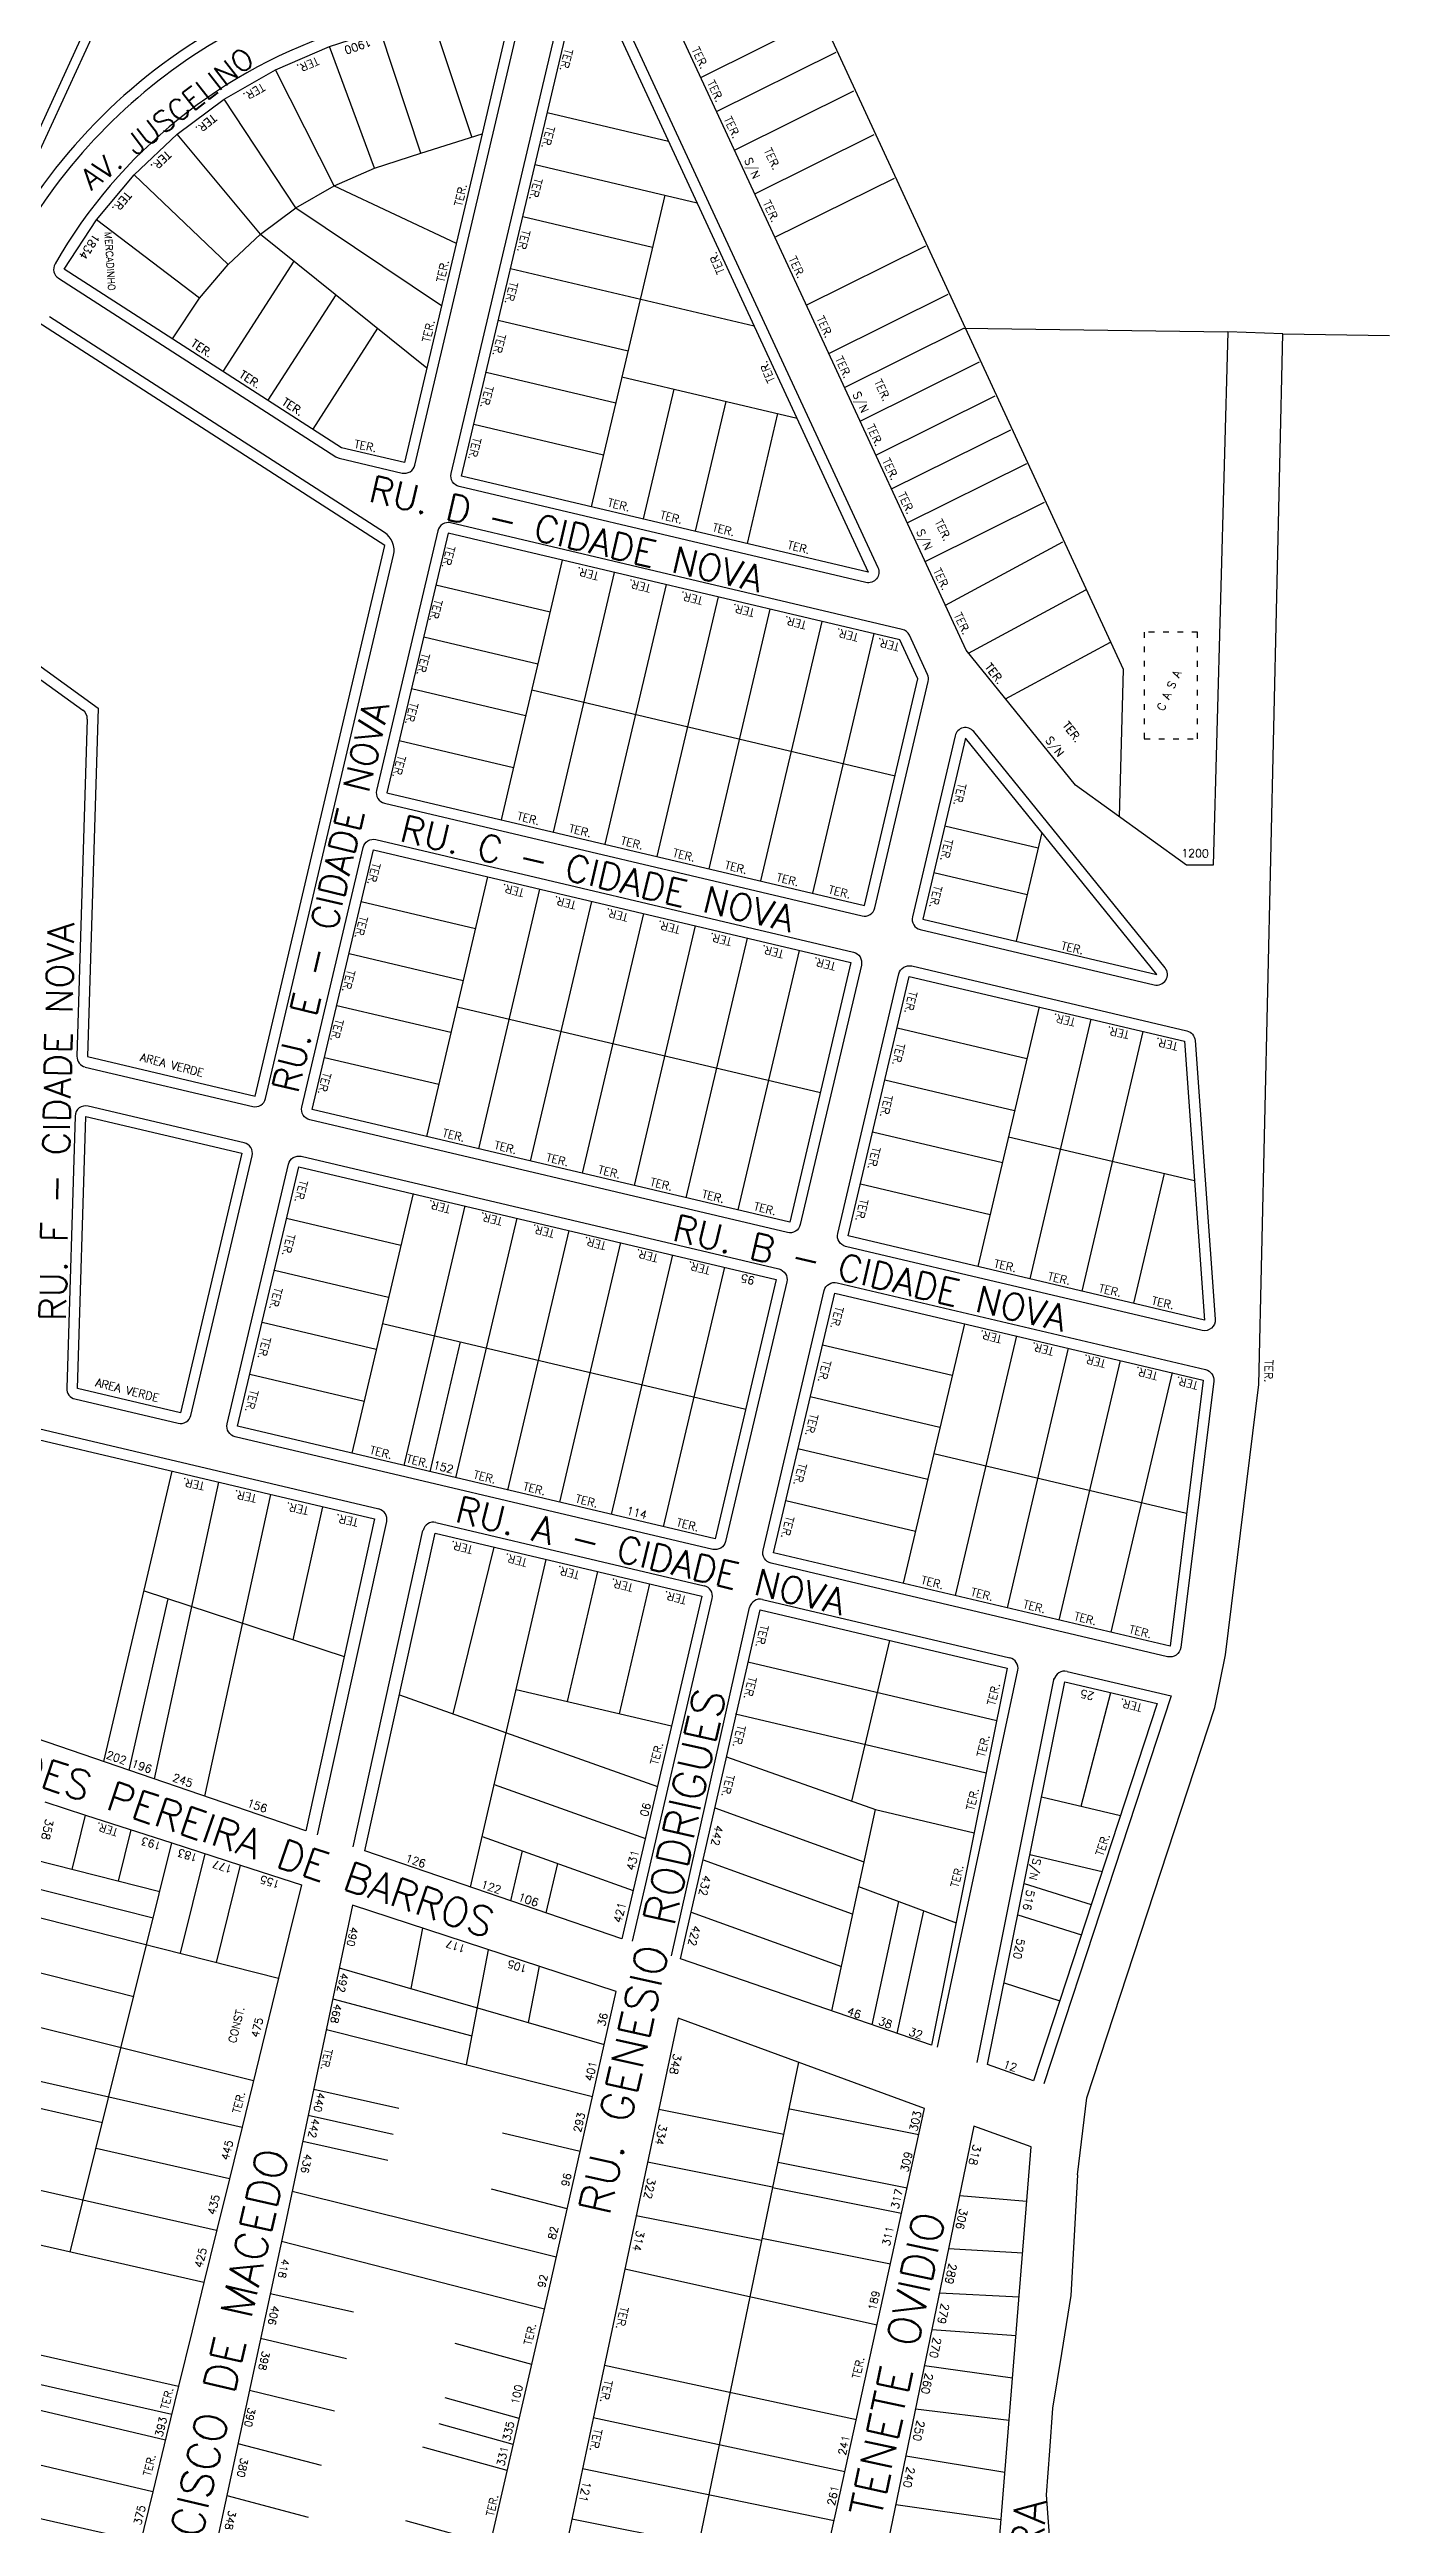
# Model space of a CAD drawing. Extents: x 714896 to 749292, y 8417558 to 8447149.
# Drawn here: x 739309.8 to 739561.1, y 8428824 to 8429287.9 of the extents above; entities that cross this region are included whole.
import ezdxf

# ---------------------------------------------------------------- set-up
doc = ezdxf.new("R2010")
doc.units = 0
doc.header["$MEASUREMENT"] = 0
doc.linetypes.add('ACAD_ISO03W100', pattern=[30, 12, -18])
for name, color, linetype in [('LOTE', 7, 'CONTINUOUS'), ('NUM-PORTA', 7, 'CONTINUOUS'), ('QUADRA', 6, 'CONTINUOUS'), ('REFERENCIA', 7, 'CONTINUOUS'), ('TEXTO', 7, 'CONTINUOUS'), ('TEXTODERUA', 3, 'CONTINUOUS')]:
    doc.layers.add(name, color=color, linetype=linetype)
doc.styles.add('ROMANS', font='ROMANS.SHX', dxfattribs={"height": 1.5})

msp = doc.modelspace()

# ---------------------------------------------------------------- linework, layer by layer
at = {"layer": 'LOTE', "color": 7}
for p, q in [((739389.01, 8429271.5, 513.94), (739381.34, 8429294.55, 513.94)), ((739370.77, 8429265.65, 513.94), (739362.31, 8429288.46, 513.94)), ((739379.47, 8429268.49, 513.94), (739371.8, 8429291.54, 513.94)), ((739363.18, 8429262.33, 513.94), (739352.17, 8429284.11, 513.94)), ((739356.02, 8429258.19, 513.94), (739342.6, 8429278.6, 513.94)), ((739403.15, 8429276.06, 513.94), (739425.92, 8429270.7, 513.94)), ((739349.38, 8429253.25, 513.94), (739333.74, 8429272, 513.94)), ((739343.33, 8429247.6, 513.94), (739325.71, 8429264.41, 513.94)), ((739400.86, 8429266.33, 513.94), (739431.27, 8429259.16, 513.94)), ((739363.18, 8429262.33, 513.94), (739386.08, 8429251.59, 513.94)), ((739425.19, 8429260.59, 513.94), (739411.42, 8429202.2, 513.94)), ((739337.96, 8429241.3, 513.94), (739318.64, 8429255.94, 513.94)), ((739356.02, 8429258.19, 513.94), (739383.33, 8429239.91, 513.94)), ((739398.56, 8429256.6, 513.94), (739422.9, 8429250.86, 513.94)), ((739349.38, 8429253.25, 513.94), (739380.57, 8429228.23, 513.94)), ((739355.65, 8429248.22, 513.94), (739342.35, 8429227.55, 513.94)), ((739396.27, 8429246.86, 513.94), (739441.96, 8429236.09, 513.94)), ((739363.49, 8429241.93, 513.94), (739350.76, 8429222.14, 513.94)), ((739393.97, 8429237.13, 513.94), (739418.31, 8429231.39, 513.94)), ((739371.34, 8429235.64, 513.94), (739359.17, 8429216.73, 513.94)), ((739391.68, 8429227.4, 513.94), (739416.01, 8429221.66, 513.94)), ((739417.16, 8429226.53, 513.94), (739449.99, 8429218.79, 513.94)), ((739426.89, 8429224.23, 513.94), (739421.15, 8429199.9, 513.94)), ((739436.62, 8429221.94, 513.94), (739430.89, 8429197.61, 513.94)), ((739446.36, 8429219.64, 513.94), (739440.62, 8429195.31, 513.94)), ((739389.38, 8429217.67, 513.94), (739413.72, 8429211.93, 513.94)), ((739405.98, 8429192.18, 513.94), (739394.5, 8429143.51, 513.94)), ((739415.71, 8429189.88, 513.94), (739404.24, 8429141.22, 513.94)), ((739403.68, 8429182.44, 513.94), (739382.27, 8429187.49, 513.94)), ((739425.44, 8429187.59, 513.94), (739413.97, 8429138.92, 513.94)), ((739435.18, 8429185.29, 513.94), (739423.7, 8429136.63, 513.94)), ((739444.91, 8429183, 513.94), (739433.44, 8429134.33, 513.94)), ((739454.64, 8429180.7, 513.94), (739443.17, 8429132.04, 513.94)), ((739401.39, 8429172.71, 513.94), (739379.98, 8429177.76, 513.94)), ((739464.38, 8429178.41, 513.94), (739452.9, 8429129.74, 513.94)), ((739399.09, 8429162.98, 513.94), (739377.68, 8429168.03, 513.94)), ((739400.24, 8429167.84, 513.94), (739468.37, 8429151.78, 513.94)), ((739396.8, 8429153.24, 513.94), (739375.39, 8429158.29, 513.94)), ((739477.7, 8429142.39, 513.94), (739495.22, 8429138.26, 513.94)), ((739495.9, 8429141.12, 513.94), (739491.09, 8429120.74, 513.94)), ((739391.98, 8429132.8, 513.94), (739380.51, 8429084.14, 513.94)), ((739401.71, 8429130.51, 513.94), (739390.24, 8429081.84, 513.94)), ((739475.64, 8429133.63, 513.94), (739493.16, 8429129.5, 513.94)), ((739389.68, 8429123.07, 513.94), (739368.27, 8429128.12, 513.94)), ((739411.45, 8429128.22, 513.94), (739399.97, 8429079.55, 513.94)), ((739421.18, 8429125.92, 513.94), (739409.71, 8429077.25, 513.94)), ((739430.91, 8429123.63, 513.94), (739419.44, 8429074.96, 513.94)), ((739440.65, 8429121.33, 513.94), (739429.17, 8429072.67, 513.94)), ((739387.39, 8429113.34, 513.94), (739365.98, 8429118.39, 513.94)), ((739450.38, 8429119.04, 513.94), (739438.9, 8429070.37, 513.94)), ((739385.1, 8429103.61, 513.94), (739363.68, 8429108.65, 513.94)), ((739386.24, 8429108.47, 513.94), (739454.37, 8429092.41, 513.94)), ((739495.38, 8429108.43, 513.94), (739483.91, 8429059.76, 513.94)), ((739493.09, 8429098.69, 513.94), (739468.75, 8429104.43, 513.94)), ((739505.11, 8429106.13, 513.94), (739493.64, 8429057.47, 513.94)), ((739514.85, 8429103.84, 513.94), (739503.37, 8429055.17, 513.94)), ((739382.8, 8429093.87, 513.94), (739361.39, 8429098.92, 513.94)), ((739490.79, 8429088.96, 513.94), (739466.46, 8429094.7, 513.94)), ((739488.5, 8429079.23, 513.94), (739464.16, 8429084.96, 513.94)), ((739489.64, 8429084.09, 513.94), (739524.52, 8429075.87, 513.94)), ((739486.2, 8429069.49, 513.94), (739461.87, 8429075.23, 513.94)), ((739518.84, 8429077.21, 513.94), (739513.11, 8429052.88, 513.94)), ((739377.98, 8429073.43, 513.94), (739366.51, 8429024.77, 513.94)), ((739387.71, 8429071.14, 513.94), (739376.24, 8429022.47, 513.94)), ((739375.69, 8429063.7, 513.94), (739354.27, 8429068.75, 513.94)), ((739397.45, 8429068.84, 513.94), (739385.97, 8429020.18, 513.94)), ((739407.18, 8429066.55, 513.94), (739395.71, 8429017.88, 513.94)), ((739416.91, 8429064.25, 513.94), (739405.44, 8429015.59, 513.94)), ((739426.65, 8429061.96, 513.94), (739415.17, 8429013.29, 513.94)), ((739373.39, 8429053.97, 513.94), (739351.98, 8429059.01, 513.94)), ((739436.38, 8429059.66, 513.94), (739424.91, 8429011, 513.94)), ((739371.1, 8429044.23, 513.94), (739349.68, 8429049.28, 513.94)), ((739372.24, 8429049.1, 513.94), (739440.38, 8429033.04, 513.94)), ((739481.38, 8429049.05, 513.94), (739469.91, 8429000.39, 513.94)), ((739491.12, 8429046.76, 513.94), (739479.64, 8428998.09, 513.94)), ((739386.84, 8429045.66, 513.94), (739381.11, 8429021.32, 513.94)), ((739479.09, 8429039.32, 513.94), (739454.75, 8429045.06, 513.94)), ((739500.85, 8429044.46, 513.94), (739489.37, 8428995.8, 513.94)), ((739510.58, 8429042.17, 513.94), (739499.11, 8428993.5, 513.94)), ((739368.8, 8429034.5, 513.94), (739347.39, 8429039.55, 513.94)), ((739520.31, 8429039.88, 513.94), (739508.84, 8428991.21, 513.94)), ((739476.79, 8429029.59, 513.94), (739452.46, 8429035.32, 513.94)), ((739474.5, 8429019.85, 513.94), (739450.17, 8429025.59, 513.94)), ((739475.65, 8429024.72, 513.94), (739523.04, 8429013.55, 513.94)), ((739320.02, 8428966.97), (739332.84, 8429021.4, 513.94)), ((739329.48, 8428963.73), (739341.58, 8429019.34, 513.94)), ((739338.94, 8428960.5), (739351.31, 8429017.05, 513.94)), ((739355.53, 8428989.79, 513.94), (739361.04, 8429014.75, 513.94)), ((739472.2, 8429010.12, 513.94), (739447.87, 8429015.86, 513.94)), ((739406.98, 8428978.24, 868.26), (739412.65, 8429002.59, 513.94)), ((739416.72, 8428975.94, 513.94), (739422.38, 8429000.29, 513.94)), ((739324.75, 8428965.35), (739332.04, 8428997.5, 513.94)), ((739327.55, 8428998.97, 513.94), (739365.08, 8428986.65, 513.94)), ((739375.44, 8428979.52, 513.94), (739423.81, 8428962.31, 513.94)), ((739397.31, 8428980.52, 513.94), (739426.45, 8428973.65, 513.94)), ((739503.25, 8428958.62, 513.94), (739508.86, 8428979.9, 513.94)), ((739393.2, 8428962.66, 523.62), (739421.55, 8428952.57, 523.62)), ((739434.58, 8428958.3, 513.94), (739462.55, 8428948.2, 513.94)), ((739495.83, 8428960.36, 513.94), (739510.66, 8428956.87, 513.94)), ((739306.6, 8428948.66), (739330.48, 8428942.61)), ((739390.93, 8428952.92, 523.62), (739419.28, 8428942.84, 523.62)), ((739493.66, 8428949.57, 513.94), (739507.22, 8428946.39, 513.94)), ((739432.36, 8428948.55, 513.94), (739460.33, 8428938.45, 513.94)), ((739492.57, 8428944.15, 513.94), (739505.13, 8428940.2, 513.94)), ((739305.51, 8428943.68), (739329.25, 8428937.66)), ((739461.55, 8428943.54, 513.94), (739479.82, 8428936.76, 513.94)), ((739304.41, 8428938.65), (739352.77, 8428926.38)), ((739377.62, 8428924.42, 524.14), (739379.81, 8428935.74, 525.57)), ((739430.12, 8428938.76, 513.94), (739458.3, 8428928.59, 513.94)), ((739491.39, 8428938.27, 513.94), (739503.32, 8428934.51, 513.94)), ((739387.99, 8428910.16, 522.87), (739392.16, 8428931.69, 525.58)), ((739302.28, 8428928.88), (739325.61, 8428922.96)), ((739364.16, 8428928.3), (739413.85, 8428913.97, 520.96)), ((739399.63, 8428918.07, 524.25), (739401.68, 8428928.62, 525.58)), ((739488.82, 8428925.52, 513.94), (739499.26, 8428922.16, 513.94)), ((739362.94, 8428922.52), (739389.03, 8428915.57, 257.97)), ((739300.14, 8428919.11), (739348.07, 8428907.22)), ((739361.74, 8428916.73, 522.22), (739411.65, 8428904.23, 520.96)), ((739298.01, 8428909.34), (739345.93, 8428898.48)), ((739450.25, 8428910.63, 523.77), (739441.15, 8428866.68, 524.06)), ((739319.74, 8428899.29), (739296.95, 8428904.45)), ((739359.36, 8428905.59, 522.22), (739375.3, 8428902.04, 522.5)), ((739358.32, 8428900.7, 522.22), (739374.26, 8428897.15, 522.5)), ((739343.54, 8428888.77), (739318.54, 8428894.43)), ((739357.3, 8428895.81, 522.22), (739373.24, 8428892.26, 522.5)), ((739409.32, 8428893.89, 520.96), (739394.78, 8428897.35, 522.34)), ((739341.15, 8428879.06), (739293.74, 8428889.8)), ((739404.84, 8428874.06, 520.97), (739355.3, 8428886.4, 522.22)), ((739406.89, 8428883.15, 520.96), (739392.67, 8428886.82, 522.11)), ((739480.43, 8428885.62, 526.26), (739493.1, 8428884.6, 521.69)), ((739338.76, 8428869.35), (739291.6, 8428880.03)), ((739402.62, 8428864.32, 520.96), (739353.3, 8428877.03, 522.22)), ((739478.39, 8428875.73, 526.26), (739492.31, 8428874.88, 521.7)), ((739351.2, 8428867.25, 522.22), (739366.83, 8428863.81, 522.22)), ((739441.15, 8428866.68, 524.06), (739419.53, 8428762.26, 524.74)), ((739476.68, 8428867.43, 526.25), (739491.65, 8428866.68, 521.71)), ((739475.25, 8428860.52, 526.25), (739491.06, 8428859.4, 521.72)), ((739287.36, 8428860.48), (739334.01, 8428849.92)), ((739349.41, 8428858.91, 522.22), (739365.48, 8428855.08, 522.17)), ((739400.24, 8428853.99, 520.96), (739385.86, 8428857.89, 521.83)), ((739413.86, 8428853.83, 523.77), (739461.13, 8428843.67, 522.07)), ((739473.87, 8428853.8, 526.25), (739490.42, 8428851.46, 521.72)), ((739331.55, 8428839.81), (739285.25, 8428850.71)), ((739307.61, 8428850.35), (739332.73, 8428844.67)), ((739347.3, 8428849.13, 522.22), (739363.26, 8428845.27, 522.12)), ((739397.9, 8428843.85, 520.96), (739384.01, 8428847.69, 521.75)), ((739396.77, 8428838.98, 520.96), (739382.89, 8428842.82, 521.75)), ((739411.79, 8428844.05, 523.77), (739458.98, 8428833.9, 522.07)), ((739472.19, 8428845.64, 526.25), (739489.78, 8428843.55, 521.73)), ((739329.2, 8428830.09, 524.77), (739283.13, 8428840.94)), ((739345.16, 8428839.17, 522.22), (739360.75, 8428835.12, 522.07)), ((739395.65, 8428834.1, 520.95), (739379.84, 8428838.44, 521.69)), ((739470.39, 8428836.84, 526.25), (739488.99, 8428833.79, 521.73)), ((739326.9, 8428820.78), (739281.02, 8428831.16)), ((739343.05, 8428829.38, 522.22), (739358.32, 8428825.37, 522.03)), ((739392.46, 8428820.31, 520.95), (739376.65, 8428824.65, 521.69)), ((739468.52, 8428827.75, 526.24), (739488.27, 8428824.93, 521.74))]:
    msp.add_line(p, q, dxfattribs=at)
for points, elevation in [([(739511.21, 8429171.71), (739444.55, 8429315.63)], 513.94), ([(739431.96, 8429282.63), (739454.36, 8429293.74)], 513.94), ([(739434.9, 8429276.28), (739457.3, 8429287.39)], 513.94), ([(739438.27, 8429269.02), (739460.67, 8429280.13)], 513.94), ([(739332.88, 8429233.64), (739337.96, 8429241.3), (739343.33, 8429247.6), (739349.38, 8429253.25), (739356.02, 8429258.19), (739363.18, 8429262.33), (739370.77, 8429265.65), (739379.47, 8429268.49), (739390.92, 8429272.1)], 513.94), ([(739442.06, 8429260.86), (739464.45, 8429271.97)], 513.94), ([(739445.84, 8429252.69), (739468.24, 8429263.8)], 513.94), ([(739451.73, 8429239.99), (739474.13, 8429251.1)], 513.94), ([(739455.94, 8429230.92), (739478.33, 8429242.03)], 513.94), ([(739458.88, 8429224.57), (739481.28, 8429235.68)], 513.94), ([(739461.83, 8429218.22), (739484.22, 8429229.33)], 513.94), ([(739464.77, 8429211.87), (739487.17, 8429222.98)], 513.94), ([(739467.72, 8429205.52), (739490.11, 8429216.63)], 513.94), ([(739470.66, 8429199.16), (739493.06, 8429210.28)], 513.94), ([(739474.03, 8429191.91), (739496.42, 8429203.02)], 513.94), ([(739477.81, 8429183.74), (739499.82, 8429195.61)], 513.94), ([(739482.16, 8429174.75), (739504.17, 8429186.62)], 513.94), ([(739489.09, 8429166.21), (739508.79, 8429176.83)], 513.94), ([(739510.44, 8429144.07), (739511.21, 8429171.71)], 513.94), ([(739385.52, 8428975.93), (739393.18, 8429007.18)], 513.94), ([(739388.78, 8428943.45), (739402.92, 8429004.88)], 513.94), ([(739460.28, 8428959.55), (739467.38, 8428989.68)], 1033.17), ([(739440.75, 8428985.69), (739487.45, 8428974.67)], 1033.17), ([(739438.46, 8428975.95), (739485.48, 8428964.86)], 1033.17), ([(739436.77, 8428967.89), (739464.68, 8428958), (739483.22, 8428953.62)], 1033.17), ([(739456.5, 8428920.25), (739464.68, 8428958)], 513.94), ([(739396.35, 8428940.86), (739398.53, 8428950.22)], 513.94), ([(739402.97, 8428938.6), (739405.13, 8428947.87)], 513.94), ([(739464.06, 8428917.66), (739469.07, 8428940.75)], 513.94), ([(739468.79, 8428916.03), (739473.77, 8428939)], 513.94)]:
    msp.add_lwpolyline(points, dxfattribs=dict(at, elevation=elevation))
for points in [[(739481.28, 8429235.68), (739530.78, 8429234.96)], [(739541.11, 8429234.58), (739561.1, 8429234.29)]]:
    msp.add_lwpolyline(points, dxfattribs=at)
at = {"layer": 'LOTE', "color": 7, "linetype": 'ACAD_ISO03W100', "ltscale": 0.09}
msp.add_lwpolyline([(739515.11, 8429158.71), (739525.11, 8429158.71), (739525.11, 8429178.71), (739515.11, 8429178.71), (739515.11, 8429158.71)], close=True, dxfattribs=at)
at = {"layer": 'LOTE', "color": 7, "flags": 128}
for points in [[(739314.06, 8428946.77), (739316.56, 8428956.95)], [(739322.76, 8428944.56), (739325.13, 8428954.18)], [(739313.72, 8428875.02), (739332.74, 8428951.72)], [(739334.35, 8428931.05), (739338.98, 8428949.71)], [(739341.12, 8428929.34), (739345.64, 8428947.55)]]:
    msp.add_lwpolyline(points, dxfattribs=at)
at = {"layer": 'LOTE', "color": 7, "linetype": 'CONTINUOUS', "flags": 128}
for points, elevation in [([(739424.09, 8428901.82), (739447.52, 8428897.17)], 523.77), ([(739448.62, 8428901.86), (739472.84, 8428897.05)], 523.77), ([(739421.98, 8428891.94), (739445.42, 8428887.28)], 523.77), ([(739446.43, 8428891.87), (739470.65, 8428887.06)], 522.06), ([(739445.39, 8428887.13), (739469.61, 8428882.32)], 522.06), ([(739419.84, 8428881.9), (739443.34, 8428877.24)], 523.77), ([(739443.42, 8428877.64), (739467.53, 8428872.85)], 522.06), ([(739417.71, 8428871.87), (739465.02, 8428861.4)], 523.77), ([(739409.77, 8428834.46), (739456.96, 8428824.72)], 523.77), ([(739407.78, 8428825.02), (739431.55, 8428820.3)], 523.77)]:
    msp.add_lwpolyline(points, dxfattribs=dict(at, elevation=elevation))
at = {"layer": 'QUADRA', "color": 6, "elevation": 524.97}
msp.add_lwpolyline([(739320.6, 8429296.41, 0.414214), (739313.85, 8429314.65), (739170.3, 8429380.56, -0.414214), (739168.7, 8429384.87), (739180.07, 8429409.63, -0.414214), (739184.71, 8429411.35), (739339.64, 8429340.21), (739352.17, 8429300.51), (739352.31, 8429299.83), (739352.27, 8429298.99), (739352.05, 8429298.23), (739351.64, 8429297.54), (739351.05, 8429296.95), (739350.41, 8429296.57, 0.142588), (739305.45, 8429257.98), (739303.39, 8429258.93), (739309.13, 8429271.42), (739320.6, 8429296.41)], format="xyb", close=True, dxfattribs=at)
at = {"layer": 'QUADRA', "color": 6}
for points, elevation in [([(739376.38, 8429210.46), (739364.59, 8429213.24), (739312.58, 8429246.7), (739318.64, 8429255.94), (739325.71, 8429264.41), (739333.74, 8429272), (739342.6, 8429278.6), (739352.17, 8429284.11), (739362.31, 8429288.46), (739371.8, 8429291.54), (739381.34, 8429294.55), (739397.4, 8429299.62), (739390.92, 8429272.1), (739376.38, 8429210.46)], 513.94), ([(739387.09, 8429207.93), (739408.3, 8429297.91), (739413.92, 8429296.58), (739463.36, 8429189.95), (739387.09, 8429207.93)], 513.94), ([(739372.72, 8429194.93), (739306.75, 8429237.37), (739303.24, 8429228.42), (739300.45, 8429218.36), (739292.72, 8429183.4), (739318.96, 8429164.43), (739316.96, 8429099.12), (739348.39, 8429091.71), (739372.72, 8429194.93)], 513.94), ([(739384.56, 8429197.23), (739373.09, 8429148.56), (739462.64, 8429127.45), (739472.65, 8429169.92), (739469.24, 8429177.26), (739384.56, 8429197.23)], 513.94), ([(739481.57, 8429158.79), (739473.57, 8429124.87), (739517.45, 8429114.52), (739481.57, 8429158.79)], 513.94), ([(739370.57, 8429137.85), (739460.11, 8429116.74), (739448.64, 8429068.08), (739359.09, 8429089.19)], 513.94), ([(739459.57, 8429065.5), (739471.05, 8429114.16), (739522.63, 8429102), (739526.4, 8429049.74)], 513.94), ([(739334.39, 8429032.34), (739315.05, 8429036.9), (739316.61, 8429087.9), (739345.86, 8429081.01), (739334.39, 8429032.34)], 513.94), ([(739434.64, 8429008.7), (739345.09, 8429029.82), (739356.57, 8429078.48), (739446.11, 8429057.37), (739434.64, 8429008.7)], 513.94), ([(739445.58, 8429006.13), (739457.05, 8429054.79), (739526.14, 8429038.5), (739519.95, 8428988.59), (739445.58, 8429006.13)], 513.94), ([(739417.17, 8428933.74), (739368.96, 8428950.23), (739382.12, 8429009.78), (739432.12, 8428998), (739417.17, 8428933.74)], 513.94), ([(739475.21, 8428913.83), (739428.12, 8428929.99), (739443.05, 8428995.42), (739489.42, 8428984.47), (739475.21, 8428913.83)], 513.94), ([(739494.33, 8428907.14), (739485.74, 8428910.2), (739500.18, 8428981.94), (739517.55, 8428977.85), (739494.33, 8428907.14)], 513.94), ([(739413.37, 8428851.53), (739395.54, 8428767.03), (739441.97, 8428757.81), (739457.53, 8428827.28), (739473.91, 8428901.93), (739427.72, 8428918.9), (739413.37, 8428851.53)], 523.77)]:
    msp.add_lwpolyline(points, close=True, dxfattribs=dict(at, elevation=elevation))
at = {"layer": 'QUADRA'}
for points in [[(739502.57, 8428889.49), (739502.57, 8428889.49), (739504.33, 8428903.94), (739528.36, 8428977.14), (739530.33, 8428986.99), (739536.61, 8429037.63), (739541.11, 8429234.58), (739530.78, 8429234.96), (739528, 8429135), (739523, 8429135), (739502.19, 8429150.03), (739481.73, 8429175.29), (739452.74, 8429237.81), (739423.58, 8429300.7)], [(739502.57, 8428889.49), (739501.87, 8428876.98), (739501.31, 8428866.89), (739499.56, 8428856.04), (739497.9, 8428845.76), (739497.32, 8428837.79), (739496.72, 8428829.55), (739498.26, 8428808.35)]]:
    msp.add_lwpolyline(points, dxfattribs=at)
at = {"layer": 'QUADRA', "color": 6}
for points in [[(739357.87, 8428954.02), (739252.07, 8428990.21), (739261.49, 8429038.22), (739370.78, 8429012.46), (739357.87, 8428954.02)], [(739353.98, 8428880.19), (739332.57, 8428780.69), (739380.37, 8428767.94), (739403.49, 8428868.08), (739416.09, 8428923.89), (739366.64, 8428940.04), (739353.98, 8428880.19)], [(739466.67, 8428818.7), (739453.18, 8428752.22), (739482.52, 8428746.07), (739487.27, 8428812.6), (739493.92, 8428894.74), (739483.12, 8428898.66), (739474.13, 8428855.09), (739466.67, 8428818.7)]]:
    msp.add_lwpolyline(points, close=True, dxfattribs=at)
at = {"layer": 'QUADRA', "color": 6, "linetype": 'CONTINUOUS'}
msp.add_lwpolyline([(739308.95, 8428959.41), (739316.56, 8428956.95), (739332.74, 8428951.72), (739345.64, 8428947.55), (739357.06, 8428943.86), (739354.72, 8428934.33), (739352.77, 8428926.38), (739348.49, 8428908.96), (739345.93, 8428898.48), (739343.54, 8428888.77), (739341.19, 8428879.21), (739338.76, 8428869.35), (739336.54, 8428860.25), (739334.01, 8428849.92), (739331.77, 8428840.75), (739329.2, 8428830.09), (739326.69, 8428819.91)], dxfattribs=at)
at = {"layer": 'REFERENCIA', "color": 24}
for p, q in [((739378.33, 8429210, 513.94), (739400.16, 8429302.58, 513.94)), ((739311.5, 8429245.02, 513.94), (739363.51, 8429211.55, 513.94)), ((739372.61, 8429197.37, 513.94), (739309.81, 8429237.78, 513.94)), ((739364.14, 8429211.29, 513.94), (739375.92, 8429208.51, 513.94)), ((739291.54, 8429181.78, 513.94), (739316.07, 8429164.06, 513.94)), ((739316.9, 8429162.37, 513.94), (739314.96, 8429099.18, 513.94)), ((739316.5, 8429097.17, 513.94), (739347.93, 8429089.77, 513.94)), ((739259.93, 8429040.65, 513.94), (739371.56, 8429014.33, 513.94)), ((739360.09, 8428953.27, 513.94), (739373.05, 8429011.95, 513.94)), ((739366.75, 8428950.99, 513.94), (739379.85, 8429010.29, 513.94)), ((739382.27, 8429011.81, 513.94), (739432.57, 8428999.94, 513.94)), ((739419.11, 8428933.29, 513.94), (739434.06, 8428997.54, 513.94)), ((739426.43, 8428930.56, 513.94), (739441.1, 8428995.88, 513.94)), ((739443.51, 8428997.37, 513.94), (739489.88, 8428986.43, 513.94)), ((739476.33, 8428913.44, 513.94), (739491.39, 8428984.09, 513.94)), ((739483.78, 8428910.6, 513.94), (739498.23, 8428982.63, 513.94)), ((739500.63, 8428983.89, 513.94), (739520.13, 8428979.3, 513.94)), ((739520.13, 8428979.3, 513.94), (739496.25, 8428906.6, 513.94))]:
    msp.add_line(p, q, dxfattribs=at)
at = {"layer": 'REFERENCIA', "color": 24, "elevation": 524.97}
msp.add_lwpolyline([(739291.62, 8429266.25, 0.415328), (739307.54, 8429272.15), (739319.01, 8429297.14, 0.414214), (739313.12, 8429313.06), (739169.57, 8429378.97, -0.414214), (739167.11, 8429385.6), (739178.58, 8429410.59, -0.414214), (739185.21, 8429413.05), (739339.06, 8429342.41, -0.211758), (739341.74, 8429339.37), (739353.91, 8429300.79), (739354.1, 8429299.94), (739354.14, 8429299.02), (739354.01, 8429298.12), (739353.73, 8429297.29), (739353.1, 8429296.22), (739352.37, 8429295.47), (739351.5, 8429294.88), (739345.07, 8429291.7, 0.125417), (739307.16, 8429256.94)], format="xyb", dxfattribs=at)
at = {"layer": 'REFERENCIA', "color": 24, "elevation": 513.94}
for points in [[(739385.14, 8429208.39), (739406.36, 8429298.37, -0.414214), (739408.76, 8429299.85), (739414.37, 8429298.53, -0.230214), (739415.73, 8429297.42), (739465.17, 8429190.79, -0.625734), (739462.9, 8429188), (739386.63, 8429205.99, -0.414214)], [(739382.62, 8429197.68), (739371.14, 8429149.02, 0.414214), (739372.63, 8429146.61), (739462.18, 8429125.5, 0.414214), (739464.58, 8429126.99), (739474.6, 8429169.46, 0.167981), (739474.46, 8429170.76), (739471.06, 8429178.1, 0.230214), (739469.7, 8429179.21), (739385.02, 8429199.17, 0.414214)], [(739479.62, 8429159.25), (739471.63, 8429125.33, 0.414214), (739473.11, 8429122.92), (739516.99, 8429112.58, 0.71521), (739519, 8429115.78), (739483.12, 8429160.05, 0.623106)], [(739371.03, 8429139.8), (739460.57, 8429118.69, -0.414214), (739462.06, 8429116.28), (739450.58, 8429067.62, -0.414214), (739448.18, 8429066.13), (739358.63, 8429087.24, -0.414214), (739357.15, 8429089.65), (739368.62, 8429138.31, -0.414214)], [(739457.63, 8429065.96), (739469.1, 8429114.62, -0.414214), (739471.51, 8429116.11), (739523.09, 8429103.95, -0.327864), (739524.63, 8429102.14), (739528.4, 8429049.89, -0.506179), (739525.94, 8429047.8), (739459.11, 8429063.55, -0.414214)], [(739346.32, 8429082.95), (739317.07, 8429089.85, 0.474337), (739314.61, 8429087.96), (739313.05, 8429036.96, 0.356542), (739314.59, 8429034.95), (739333.93, 8429030.39, 0.414214), (739336.33, 8429031.88), (739347.81, 8429080.55, 0.414214)], [(739434.18, 8429006.76), (739344.64, 8429027.87, -0.414214), (739343.15, 8429030.27), (739354.62, 8429078.94, -0.414214), (739357.03, 8429080.43), (739446.57, 8429059.32, -0.414214), (739448.06, 8429056.91), (739436.59, 8429008.24, -0.414214)], [(739443.63, 8429006.58), (739455.1, 8429055.25, -0.414214), (739457.51, 8429056.74), (739526.59, 8429040.45, -0.382844), (739528.12, 8429038.26), (739521.94, 8428988.34, -0.446295), (739519.49, 8428986.64), (739445.12, 8429004.18, -0.414214)]]:
    msp.add_lwpolyline(points, format="xyb", close=True, dxfattribs=at)
msp.add_lwpolyline([(739350.33, 8429091.25), (739374.34, 8429193.09)], dxfattribs=at)
at = {"layer": 'REFERENCIA', "color": 24}
for centre, radius, start, end in [((739394.31, 8429199.87, 513.94), 96.2, 107.5345, 150.1683), ((739312.58, 8429246.7, 513.94), 2, 149.3335, 237.2413), ((739364.59, 8429213.24, 513.94), 2, 237.2413, 256.7337), ((739376.38, 8429210.46, 513.94), 2, 256.7337, 346.7337), ((739370.45, 8429194.01, 513.94), 4, 346.7337, 57.2413), ((739314.9, 8429162.43, 513.94), 2, 358.2406, 54.1517), ((739316.96, 8429099.12, 513.94), 2, 178.2406, 256.7337), ((739348.39, 8429091.71, 513.94), 2, 256.7337, 346.7337), ((739371.1, 8429012.38, 513.94), 2, 347.5411, 76.7337), ((739381.81, 8429009.86, 513.94), 2, 76.7337, 167.5411), ((739432.12, 8428998, 513.94), 2, 346.9023, 76.7337), ((739443.05, 8428995.42, 513.94), 2, 76.7337, 166.7337), ((739489.43, 8428984.49, 513.94), 2, 348.6237, 76.7337), ((739500.18, 8428981.94, 513.94), 2, 76.7558, 168.6237)]:
    msp.add_arc(centre, radius, start, end, dxfattribs=at)

# ---------------------------------------------------------------- texts
at = {"layer": 'NUM-PORTA', "color": 7, "style": 'ROMANS'}
for s, height, rotation, p in [('1900', 1.5, 198.7517, (739369.83, 8429290.04, -1027.87)), ('S/N', 1.5, 295.3595, (739440.04, 8429267.18)), ('1834', 1.5, 235.8939, (739318.13, 8429253.51, -1027.87)), ('S/N', 1.5, 295.3595, (739460.38, 8429223.33, -513.94)), ('S/N', 1.5, 295.3595, (739472.33, 8429197.57, -513.94)), ('S/N', 1.5, 307.658, (739496.47, 8429158.42)), ('1200', 1.5, 359.2472, (739522.05, 8429136.52, -551.77)), ('95', 1.5, 165.5959, (739442.17, 8429057.76)), ('152', 1.5, 345.5959, (739381.62, 8429021.92, -513.94)), ('114', 1.5, 345.5959, (739417.89, 8429013.37, -513.94)), ('25', 1.5, 165.5959, (739505.83, 8428979.88)), ('202', 1.5, 340.9815, (739320.32, 8428967.63)), ('196', 1.5, 340.9815, (739325.05, 8428966.01)), ('245', 1.5, 340.9815, (739332.74, 8428963.38)), ('156', 1.5, 340.9815, (739346.7, 8428958.61)), ('06', 1.5, 74.833, (739421.96, 8428956.54)), ('358', 1.521, 257.6387, (739309.1, 8428956.32)), ('442', 1.5, 257.8606, (739434.65, 8428955.16)), ('193', 1.458, 162.7235, (739330.89, 8428951.75, -524.76)), ('183', 1.458, 162.7235, (739337.74, 8428949.54, -524.76)), ('126', 1.5, 340.9815, (739376.4, 8428948.27)), ('431', 1.5, 75.3076, (739419.42, 8428946.43)), ('S/N', 1.5, 258.2656, (739494.29, 8428948.97)), ('177', 1.458, 162.7235, (739344.25, 8428947.43, -524.76)), ('155', 1.458, 162.7235, (739353.15, 8428944.56, -524.76)), ('122', 1.5, 340.9815, (739390.57, 8428943.38)), ('432', 1.5, 257.3281, (739432.39, 8428945.79)), ('106', 1.5, 340.9815, (739397.55, 8428940.99)), ('421', 1.5, 75.6749, (739417, 8428936.63)), ('516', 1.5, 258.2656, (739493.09, 8428943.03)), ('490', 1.421, 257.9438, (739366.29, 8428936.07)), ('422', 1.5, 255.7937, (739430.46, 8428936.38)), ('117', 1.433, 162.4345, (739387.95, 8428932.48)), ('520', 1.5, 258.2656, (739491.26, 8428933.91)), ('492', 1.421, 257.9438, (739364.46, 8428927.44)), ('105', 1.433, 162.4345, (739399.5, 8428928.71)), ('468', 1.421, 257.9438, (739363.24, 8428921.66)), ('475', 1.458, 76.1962, (739349.02, 8428915.14, -524.76)), ('36', 1.446, 77.0474, (739413.97, 8428917.26)), ('46', 1.5, 341.3103, (739459.26, 8428919.57)), ('38', 1.5, 339.868, (739465.1, 8428917.77)), ('32', 1.5, 341.2851, (739470.81, 8428915.73)), ('348', 1.517, 257.7472, (739426.86, 8428912.34, 523.79)), ('401', 1.447, 77.0806, (739411.65, 8428906.99)), ('12', 1.5, 341.2813, (739488.5, 8428909.63)), ('440', 1.421, 257.9438, (739360.1, 8428905.03)), ('442', 1.421, 257.9438, (739359.07, 8428900.18)), ('293', 1.447, 77.0864, (739409.44, 8428897.37)), ('334', 1.517, 257.7472, (739424.17, 8428899.1, 523.79)), ('303', 1.5, 77.3125, (739472.5, 8428897.53, 522.17)), ('445', 1.458, 76.1962, (739343.39, 8428892.16, -524.76)), ('436', 1.421, 257.9438, (739357.67, 8428893.57)), ('309', 1.5, 77.3125, (739470.82, 8428889.91, 522.17)), ('318', 1.533, 256.6559, (739483.06, 8428895.34)), ('96', 1.447, 77.0906, (739407.15, 8428887.23)), ('322', 1.517, 257.8825, (739422.02, 8428889.02, 523.77)), ('435', 1.458, 76.1962, (739340.88, 8428881.93, -524.76)), ('317', 1.458, 77.3125, (739469.01, 8428883.02, 522.17)), ('82', 1.447, 77.0796, (739404.68, 8428877.26)), ('311', 1.458, 77.3459, (739467.35, 8428876.06, 522.17)), ('306', 1.527, 258.0347, (739480.51, 8428883.31)), ('425', 1.458, 76.1962, (739338.43, 8428871.99, -524.76)), ('314', 1.517, 257.8825, (739419.93, 8428879.2, 523.77)), ('418', 1.421, 257.936, (739353.4, 8428873.89, -522.22)), ('92', 1.447, 77.0845, (739402.71, 8428868.24)), ('289', 1.527, 258.1435, (739478.5, 8428873.03)), ('189', 1.457, 77.4082, (739464.73, 8428863.99, 522.14)), ('279', 1.527, 258.1671, (739477.08, 8428865.55)), ('406', 1.421, 257.936, (739351.51, 8428865.1, -522.22)), ('398', 1.421, 257.9322, (739349.74, 8428856.59)), ('270', 1.526, 258.2554, (739475.59, 8428859.17)), ('260', 1.526, 258.3235, (739474.03, 8428852.45)), ('100', 1.448, 77.0825, (739397.74, 8428846.36)), ('393', 1.458, 76.2901, (739330.98, 8428840.27)), ('390', 1.421, 257.9322, (739347.08, 8428845.98)), ('335', 1.448, 77.0825, (739396.15, 8428839.5)), ('250', 1.526, 258.2843, (739472.47, 8428843.6)), ('331', 1.448, 77.0825, (739395.07, 8428834.81)), ('241', 1.456, 77.4839, (739459.1, 8428836.85, 522.09)), ('380', 1.422, 257.907, (739345.7, 8428836.56)), ('240', 1.526, 258.3092, (739470.64, 8428834.89)), ('121', 1.517, 257.9568, (739409.9, 8428832.16, 523.77)), ('261', 1.456, 77.4839, (739457.04, 8428827.43, 522.09)), ('375', 1.458, 76.2901, (739326.97, 8428823.75)), ('348', 1.422, 257.902, (739343.43, 8428826.7))]:
    msp.add_text(s, height=height, rotation=rotation, dxfattribs=at).set_placement(p)
at = {"layer": 'TEXTO', "color": 7, "style": 'ROMANS'}
for s, height, rotation, p in [('TER.', 1.5, 255.5959, (739406.53, 8429288.12, -513.94)), ('TER.', 1.5, 295.3595, (739430.19, 8429287.93)), ('TER.', 1.5, 202.6057, (739359.94, 8429286.54, -1027.87)), ('TER.', 1.5, 209.8038, (739349.63, 8429281.64, -1027.87)), ('TER.', 1.5, 295.3595, (739433.08, 8429281.7)), ('TER.', 1.5, 219.2821, (739340.33, 8429275.89, -1027.87)), ('TER.', 1.5, 295.3595, (739436.23, 8429274.9)), ('TER.', 1.5, 255.5959, (739403.12, 8429273.66, -513.94)), ('TER.', 1.5, 295.3595, (739443.73, 8429269)), ('TER.', 1.5, 224.0147, (739331.72, 8429269.05, -1027.87)), ('TER.', 1.5, 230.8509, (739324.12, 8429261.41, -1027.87)), ('TER.', 1.5, 77.3294, (739387.17, 8429258.4, -1027.87)), ('TER.', 1.5, 255.5959, (739400.82, 8429263.93, -513.94)), ('TER.', 1.5, 295.3595, (739443.52, 8429259.17)), ('MERCADINHO', 1.3, 273.6869, (739320.15, 8429253.68, -1541.81)), ('TER.', 1.5, 255.5959, (739398.53, 8429254.19, -513.94)), ('TER.', 1.5, 77.3294, (739383.81, 8429244.14, -1027.87)), ('TER.', 1.5, 113.2708, (739436.45, 8429246.21, -513.94)), ('TER.', 1.5, 295.3595, (739448.39, 8429248.68)), ('TER.', 1.5, 255.5959, (739396.23, 8429244.46, -513.94)), ('TER.', 1.5, 77.3294, (739381.15, 8429232.88, -1027.87)), ('TER.', 1.5, 295.3595, (739453.58, 8429237.49)), ('TER.', 1.5, 326.6926, (739336.22, 8429232.42, -513.94)), ('TER.', 1.5, 255.5959, (739393.94, 8429234.73, -513.94)), ('TER.', 1.5, 326.6926, (739345.28, 8429226.6, -513.94)), ('TER.', 1.5, 113.2708, (739445.92, 8429225.8, -513.94)), ('TER.', 1.5, 295.3595, (739457.08, 8429229.93)), ('TER.', 1.5, 326.6926, (739353.26, 8429221.47, -513.94)), ('TER.', 1.5, 255.5959, (739391.64, 8429224.99, -513.94)), ('TER.', 1.5, 295.3595, (739464.4, 8429225.63, -513.94)), ('TER.', 1.5, 295.3595, (739462.99, 8429217.19)), ('TER.', 1.5, 348.5689, (739366.85, 8429213.26, -1027.87)), ('TER.', 1.5, 255.5959, (739389.35, 8429215.26, -513.94)), ('TER.', 1.5, 295.3595, (739465.93, 8429210.84, -513.94)), ('TER.', 1.5, 295.3595, (739468.88, 8429204.49)), ('TER.', 1.5, 345.5959, (739414.36, 8429202.33, -513.94)), ('TER.', 1.5, 345.5959, (739424.18, 8429200.01, -513.94)), ('TER.', 1.5, 295.3595, (739475.78, 8429199.41, -513.94)), ('TER.', 1.5, 255.5959, (739384.43, 8429194.96, -513.94)), ('TER.', 1.5, 345.5959, (739433.99, 8429197.7, -513.94)), ('TER.', 1.5, 345.5959, (739448.08, 8429194.37, -513.94)), ('TER.', 1.5, 165.5959, (739412.97, 8429189.85, 513.94)), ('TER.', 1.5, 295.3595, (739475.5, 8429190.22)), ('TER.', 1.5, 165.5959, (739422.7, 8429187.56, 513.94)), ('TER.', 1.5, 165.5959, (739432.44, 8429185.26, 513.94)), ('TER.', 1.5, 255.5959, (739382.07, 8429184.94, -513.94)), ('TER.', 1.5, 165.5959, (739442.17, 8429182.97, 513.94)), ('TER.', 1.5, 165.5959, (739451.9, 8429180.67, 513.94)), ('TER.', 1.5, 295.3595, (739479.36, 8429181.9)), ('TER.', 1.5, 165.5959, (739461.64, 8429178.38, 513.94)), ('TER.', 1.5, 165.5959, (739469.34, 8429176.56, 513.94)), ('TER.', 1.5, 255.5959, (739379.7, 8429174.87, -513.94)), ('TER.', 1.5, 307.658, (739485.13, 8429172.15)), ('C A S A ', 1.5, 65.4166, (739518.75, 8429163.76, -551.77)), ('TER.', 1.5, 255.5959, (739377.52, 8429165.62, -513.94)), ('TER.', 1.5, 307.658, (739499.7, 8429161.22)), ('TER.', 1.5, 255.5959, (739375.17, 8429155.66, -513.94)), ('TER.', 1.5, 257.1373, (739480.25, 8429150.47, -513.94)), ('TER.', 1.5, 345.8503, (739397.38, 8429143.54)), ('TER.', 1.5, 345.8503, (739407.11, 8429141.25)), ('TER.', 1.5, 345.8503, (739416.84, 8429138.95)), ('TER.', 1.5, 257.1373, (739477.79, 8429140.05, -513.94)), ('TER.', 1.5, 255.5959, (739370.44, 8429135.59, -513.94)), ('TER.', 1.5, 345.8503, (739426.58, 8429136.66)), ('TER.', 1.5, 345.8503, (739436.31, 8429134.36)), ('TER.', 1.5, 165.5959, (739398.97, 8429130.48, 513.94)), ('TER.', 1.5, 345.8503, (739446.04, 8429132.07)), ('TER.', 1.5, 345.8503, (739455.78, 8429129.77)), ('TER.', 1.5, 257.1373, (739475.73, 8429131.29, -513.94)), ('TER.', 1.5, 255.5959, (739368.07, 8429125.57, -513.94)), ('TER.', 1.5, 165.5959, (739408.71, 8429128.18, 513.94)), ('TER.', 1.5, 165.5959, (739418.44, 8429125.89, 513.94)), ('TER.', 1.5, 165.5959, (739428.17, 8429123.59, 513.94)), ('TER.', 1.5, 165.5959, (739437.91, 8429121.3, 513.94)), ('TER.', 1.5, 347.1373, (739499.41, 8429119.22, -513.94)), ('TER.', 1.5, 165.5959, (739447.64, 8429119, 513.94)), ('TER.', 1.5, 165.5959, (739457.37, 8429116.71, 513.94)), ('TER.', 1.5, 255.5959, (739365.7, 8429115.5, -513.94)), ('TER.', 1.5, 257.1373, (739471.06, 8429111.49, -513.94)), ('TER.', 1.5, 167.1373, (739502.32, 8429106.26, -513.94)), ('TER.', 1.5, 255.5959, (739363.52, 8429106.25, -513.94)), ('TER.', 1.5, 167.1373, (739512.42, 8429103.88, -513.94)), ('TER.', 1.5, 167.1373, (739521.53, 8429101.73, -513.94)), ('AREA VERDE', 1.5, 345.5959, (739326.69, 8429098.35, -513.94)), ('TER.', 1.5, 257.1373, (739468.76, 8429101.75, -513.94)), ('TER.', 1.5, 255.5959, (739361.17, 8429096.29, -513.94)), ('TER.', 1.5, 257.1373, (739466.47, 8429092.02, -513.94)), ('TER.', 1.5, 345.8503, (739383.38, 8429084.17)), ('TER.', 1.5, 345.8503, (739393.11, 8429081.87)), ('TER.', 1.5, 345.8503, (739402.85, 8429079.58)), ('TER.', 1.5, 345.8503, (739412.58, 8429077.28)), ('TER.', 1.5, 257.1373, (739464.17, 8429082.29, -513.94)), ('TER.', 1.5, 255.5959, (739356.81, 8429076.07, -513.94)), ('TER.', 1.5, 345.8503, (739422.31, 8429074.99)), ('TER.', 1.5, 345.8503, (739432.05, 8429072.69)), ('TER.', 1.5, 165.5959, (739385.15, 8429071.2)), ('TER.', 1.5, 165.5959, (739394.88, 8429068.9)), ('TER.', 1.5, 345.8503, (739441.78, 8429070.4)), ('TER.', 1.5, 257.1373, (739461.88, 8429072.55, -513.94)), ('TER.', 1.5, 255.5959, (739354.45, 8429066.04, -513.94)), ('TER.', 1.5, 165.5959, (739404.62, 8429066.61)), ('TER.', 1.5, 165.5959, (739414.35, 8429064.31)), ('TER.', 1.5, 165.5959, (739424.08, 8429062.02)), ('TER.', 1.5, 165.5959, (739433.82, 8429059.72)), ('TER.', 1.5, 347.1373, (739486.82, 8429059.66, -513.94)), ('TER.', 1.5, 255.5959, (739352.07, 8429055.98, -513.94)), ('TER.', 1.5, 347.1373, (739496.92, 8429057.28, -513.94)), ('TER.', 1.5, 347.1373, (739506.48, 8429055.03, -513.94)), ('TER.', 1.5, 255.5959, (739457.29, 8429052.38, -513.94)), ('TER.', 1.5, 347.1373, (739516.39, 8429052.69, -513.94)), ('TER.', 1.5, 255.5959, (739349.89, 8429046.73, -513.94)), ('TER.', 1.5, 165.5959, (739488.55, 8429046.82)), ('TER.', 1.5, 255.5959, (739454.93, 8429042.35, -513.94)), ('TER.', 1.5, 165.5959, (739498.28, 8429044.52)), ('TER.', 1.5, 165.5959, (739508.02, 8429042.23)), ('TER.', 1.5, 268.2825, (739537.75, 8429042.3, -551.77)), ('AREA VERDE', 1.5, 345.5959, (739318.29, 8429037.39, -513.94)), ('TER.', 1.5, 165.5959, (739517.75, 8429039.93)), ('TER.', 1.5, 165.5959, (739525.36, 8429038.14)), ('TER.', 1.5, 255.5959, (739347.54, 8429036.77, -513.94)), ('TER.', 1.5, 255.5959, (739452.55, 8429032.29, -513.94)), ('TER.', 1.5, 345.5959, (739369.76, 8429024.72, -513.94)), ('TER.', 1.5, 345.5959, (739376.65, 8429023.09, -513.94)), ('TER.', 1.5, 167.8061, (739339.02, 8429019.28)), ('TER.', 1.5, 345.5959, (739389.22, 8429020.13, -513.94)), ('TER.', 1.5, 345.5959, (739398.53, 8429017.93, -513.94)), ('TER.', 1.5, 255.5959, (739450.37, 8429023.04, -513.94)), ('TER.', 1.5, 167.8061, (739348.76, 8429016.99, 513.94)), ('TER.', 1.5, 167.8061, (739358.49, 8429014.7, 513.94)), ('TER.', 1.5, 345.5959, (739408.35, 8429015.62, -513.94)), ('TER.', 1.5, 167.8061, (739367.81, 8429012.5, 513.94)), ('TER.', 1.5, 345.5959, (739427.25, 8429011.16, -513.94)), ('TER.', 1.5, 255.5959, (739448.02, 8429013.08, -513.94)), ('TER.', 1.5, 165.5959, (739389.35, 8429007.34)), ('TER.', 1.5, 165.5959, (739399.5, 8429004.95)), ('TER.', 1.5, 165.5959, (739409.33, 8429002.63)), ('TER.', 1.5, 165.5959, (739419.39, 8429000.26)), ('TER.', 1.5, 345.5959, (739473.16, 8429000.34, -513.94)), ('TER.', 1.5, 165.5959, (739429.36, 8428997.91)), ('TER.', 1.5, 345.5959, (739482.47, 8428998.14, -513.94)), ('TER.', 1.5, 345.5959, (739492.28, 8428995.83, -513.94)), ('TER.', 1.5, 256.4041, (739443.2, 8428992.7)), ('TER.', 1.5, 345.5959, (739501.82, 8428993.58, -513.94)), ('TER.', 1.5, 345.5959, (739512.17, 8428991.14, -513.94)), ('TER.', 1.5, 256.4041, (739440.97, 8428982.96)), ('TER.', 1.5, 76.4041, (739487.09, 8428977.39)), ('TER.', 1.5, 165.5959, (739514.83, 8428977.76)), ('TER.', 1.5, 256.4041, (739438.91, 8428973.92)), ('TER.', 1.5, 76.4041, (739423.92, 8428966.24, 9.68)), ('TER.', 1.5, 76.4041, (739485.14, 8428967.68)), ('TER.', 1.5, 256.4041, (739436.8, 8428964.64)), ('TER.', 1.5, 76.4041, (739483.13, 8428957.71)), ('TER.', 1.458, 162.7235, (739322.77, 8428954.37, -524.76)), ('TER.', 1.5, 71.403, (739507.36, 8428949.16)), ('TER.', 1.5, 76.4041, (739480.23, 8428943.27)), ('CONST.', 1.458, 76.1962, (739344.74, 8428914.09, -524.76)), ('TER.', 1.458, 76.1962, (739345.53, 8428900.9, -524.76)), ('TER.', 1.456, 77.4839, (739461.74, 8428851.19, 522.09))]:
    msp.add_text(s, height=height, rotation=rotation, dxfattribs=at).set_placement(p)
at = {"layer": 'TEXTO', "style": 'ROMANS'}
for height, rotation, p in [(1.421, 257.9438, (739361.5, 8428913.23)), (1.447, 77.078, (739400.18, 8428857.5)), (1.517, 257.9224, (739416.91, 8428864.92, 523.77)), (1.466, 76.3251, (739332.07, 8428845.42)), (1.517, 257.9488, (739413.93, 8428851.14, 523.77)), (1.517, 257.9488, (739412, 8428842.02, 523.77)), (1.466, 76.3251, (739328.79, 8428832.92)), (1.448, 77.0847, (739393.08, 8428825.42))]:
    msp.add_text('TER.', height=height, rotation=rotation, dxfattribs=at).set_placement(p)
at = {"layer": 'TEXTODERUA', "style": 'ROMANS'}
for s, height, rotation, p in [('AV. JUSCELINO', 4, 37.8575, (739317.6, 8429261.33)), ('RU. D - CIDADE NOVA', 5, 346.8541, (739369.42, 8429203.26)), ('RU. E - CIDADE NOVA', 5, 76.7229, (739356.36, 8429092)), ('RU. C - CIDADE NOVA', 5, 346.8541, (739375.26, 8429139.57)), ('RU. F - CIDADE NOVA', 5, 88.7978, (739312.89, 8429049.46)), ('RU. B - CIDADE NOVA', 5, 346.8541, (739426.35, 8429064.7)), ('RU. A - CIDADE NOVA', 5, 346.3729, (739385.6, 8429011.97)), ('RU. EUCLIDES PEREIRA DE BARROS', 5.5, 341.3016, (739268.29, 8428975.73)), ('RU. GENESIO RODRIGUES ', 6, 77.4126, (739414.81, 8428881.66)), ('RU. FRANCISCO DE MACEDO', 6, 77.1523, (739329.77, 8428784.05)), ('RU. TENETE OVIDIO', 6, 77.9231, (739461.99, 8428807.62)), ('AV. PRESIDENTE DUTRA', 6, 85.8691, (739490.07, 8428735.65))]:
    msp.add_text(s, height=height, rotation=rotation, dxfattribs=at).set_placement(p)

doc.saveas('drawing.dxf')
